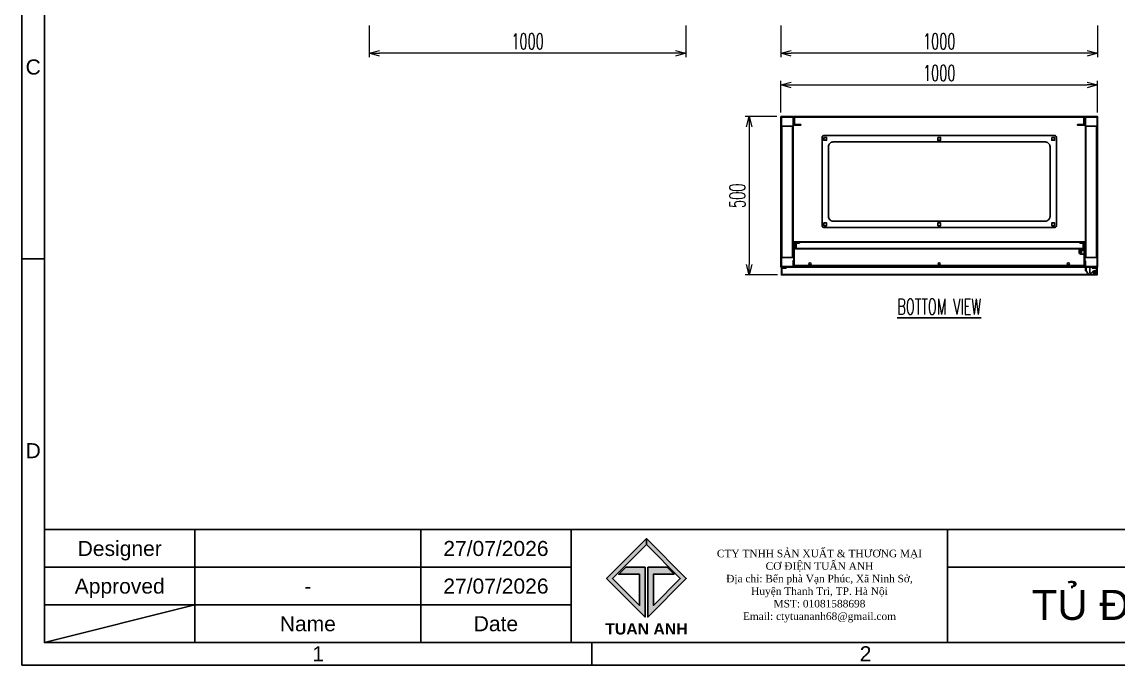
# Model space of a CAD drawing. Header units: millimetres. Extents: x 173893 to 258446, y -176540 to -123824.
# Drawn here: x 183865 to 187326, y -154576 to -152545 of the extents above; entities that cross this region are included whole.
import ezdxf
from ezdxf.enums import TextEntityAlignment as Align

# ---------------------------------------------------------------- set-up
doc = ezdxf.new("R2010")
doc.units = ezdxf.units.MM
doc.header["$LTSCALE"] = 3
doc.linetypes.add('ACAD_ISO04W100', pattern=[30, 24, -3, 0, -3])
doc.linetypes.add('HIDDEN', pattern=[9.525, 6.35, -3.175])
for name, color, linetype in [('@.TEXT', 7, 'Continuous'), ('@.VISIBLE', 7, 'Continuous'), ('centerline', 6, 'ACAD_ISO04W100'), ('dim', 7, 'Continuous'), ('EQUIPMENT', 4, 'Continuous'), ('equipments', 2, 'Continuous')]:
    doc.layers.add(name, color=color, linetype=linetype)
doc.styles.add('Ann_w01', font='romans.shx', dxfattribs={"width": 0.6, "bigfont": 'chineset.shx'})
doc.styles.add('Arial', font='arial.ttf')
doc.dimstyles.new('Dim 01_SC25', dxfattribs={"dimscale": 25, "dimtxt": 2, "dimasz": 1.3, "dimexe": 0.5, "dimexo": 0.5, "dimgap": 0.5, "dimtad": 1, "dimdec": 1, "dimzin": 12, "dimdsep": 46, "dimtxsty": 'Ann_w01', "dimblk": 'OPEN30', "dimcen": 1.5, "dimclrd": 6, "dimclre": 6, "dimclrt": 3, "dimadec": 1, "dimazin": 3, "dimtm": 1e-09, "dimtfac": 1, "dimtdec": 1, "dimtix": 1, "dimtmove": 0, "dimatfit": 3, "dimldrblk": 'OPEN30', "dimfxl": 1, "dimtolj": 1, "dimlwd": 0, "dimlwe": 0, "dimarcsym": 0})

# ---------------------------------------------------------------- blocks, each defined once
blk = doc.blocks.new('A$C4dbb82d6')
at = {"layer": '@.VISIBLE'}
h = blk.add_hatch(color=30, dxfattribs=at)
h.dxf.hatch_style = 1
h.paths.add_polyline_path([(0.214, 4.973), (3.625, 1.562), (3.625, 5.973), (1.922, 5.973), (1.297, 5.348), (3.125, 5.348), (3.125, 2.593), (0.745, 4.973), (3.75, 7.978), (3.75, 8.509)])
h = blk.add_hatch(color=150, dxfattribs=at)
h.dxf.hatch_style = 1
h.paths.add_polyline_path([(6.755, 4.973), (4.375, 2.593), (4.375, 5.348), (6.203, 5.348), (5.578, 5.973), (3.875, 5.973), (3.875, 1.562), (7.286, 4.973), (3.75, 8.509), (3.75, 7.978)])
at = {"layer": '@.VISIBLE', "color": 30}
blk.add_lwpolyline([(3.625, 5.973), (3.625, 1.562), (0.214, 4.973), (3.75, 8.509), (3.75, 7.978), (0.745, 4.973), (3.125, 2.593), (3.125, 5.348), (1.297, 5.348), (1.922, 5.973)], close=True, dxfattribs=at)
at = {"layer": '@.VISIBLE', "color": 150}
blk.add_lwpolyline([(3.875, 5.973), (3.875, 1.562), (7.286, 4.973), (3.75, 8.509), (3.75, 7.978), (6.755, 4.973), (4.375, 2.593), (4.375, 5.348), (6.203, 5.348), (5.578, 5.973)], close=True, dxfattribs=at)
at = {"layer": '@.VISIBLE', "color": 30, "insert": (3.75, 0.509), "char_height": 1, "attachment_point": 5, "style": 'Ann_w01'}
blk.add_mtext_dynamic_manual_height_columns('{\\fArial|b1|i0|c0|p34;\\W1;TUAN ANH}', width=7.5, gutter_width=49.599, heights=[0], dxfattribs=at)
blk = doc.blocks.new('KHUNG BAN VE (Made by Tung)')
at = {"layer": '@.VISIBLE', "color": 8}
for p, q in [((3, 54), (0, 54)), ((23, 18), (23, 3)), ((53, 18), (53, 3)), ((73, 18), (73, 3)), ((123, 18), (123, 3)), ((3, 13), (73, 13)), ((123, 13), (294, 13)), ((3, 8), (73, 8)), ((23, 8), (3, 3)), ((75.75, 3), (75.75, 0))]:
    blk.add_line(p, q, dxfattribs=at)
for points in [[(0, 0), (297, 0), (297, 210), (0, 210)], [(3, 3), (294, 3), (294, 207), (3, 207)], [(3, 18), (294, 18), (294, 3), (3, 3)]]:
    blk.add_lwpolyline(points, close=True, dxfattribs=at)
at = {"xscale": 1.5, "yscale": 1.5, "zscale": 1.5}
blk.add_blockref('A$C4dbb82d6', (77.375, 4.041), dxfattribs=at)
at = {"layer": '@.TEXT', "color": 1, "style": 'Arial'}
for s, p in [('C', (1.5, 79.5)), ('D', (1.5, 28.5)), ('27/07/2026', (63, 15.5)), ('27/07/2026', (63, 10.5)), ('1', (39.375, 1.5)), ('2', (112.125, 1.5))]:
    blk.add_text(s, height=2, dxfattribs=at).set_placement(p, align=Align.MIDDLE_CENTER)
at = {"layer": '@.TEXT', "color": 2, "style": 'Arial'}
for s, p in [('Designer', (13, 15.5)), ('Approved', (13, 10.5)), ('Name', (38, 5.5)), ('Date', (63, 5.5))]:
    blk.add_text(s, height=2, dxfattribs=at).set_placement(p, align=Align.MIDDLE_CENTER)
at = {"layer": '@.TEXT', "color": 1, "style": 'Arial'}
for tag, height, p in [('DESIGNER_NAME', 2, (38, 15.5)), ('PROJECT_CODE', 2, (258.5, 15.5)), ('SCALE', 2, (289, 15.5)), ('APPROVED_NAME', 2, (38, 10.5)), ('CUSTOMER_NAME', 2, (258.5, 10.5)), ('PAGE', 2, (289, 10.5)), ('DRAWING_NAME', 4, (173, 8)), ('TOTAL', 2, (289, 5.5))]:
    blk.add_attdef(tag, text='', height=height, dxfattribs=at).set_placement(p, align=Align.MIDDLE_CENTER)
at = {"layer": '@.VISIBLE', "color": 30, "insert": (106, 10.5), "char_height": 1, "attachment_point": 5, "style": 'Ann_w01'}
blk.add_mtext_dynamic_manual_height_columns('{\\fTimes New Roman|b0|i0|c0|p18;\\W1;CTY TNHH SẢN XUẤT & THƯƠNG MẠI CƠ ĐIỆN TUẤN ANH\\PĐịa chỉ: Bến phà Vạn Phúc, Xã Ninh Sở, Huyện Thanh Trì, TP. Hà Nội\\PMST: 01081588698\\PEmail: ctytuananh68@gmail.com}', width=28.70976, gutter_width=99.197, heights=[0], dxfattribs=at)
blk = doc.blocks.new('_Open30')
at = {"color": 0, "linetype": 'ByBlock', "lineweight": -2}
for p, q in [((-1, 0.27), (0, 0)), ((0, 0), (-1, -0.27)), ((0, 0), (-1, 0))]:
    blk.add_line(p, q, dxfattribs=at)
blk = doc.blocks.new('*D167')
at = {"layer": 'Defpoints', "color": 0, "transparency": 16777216}
for p in [(186261.3, -152543.9), (187261.3, -152543.9), (186261.3, -152643.9)]:
    blk.add_point(p, dxfattribs=at)
at = {"layer": 'dim', "color": 6, "lineweight": 0, "transparency": 16777216}
for p, q in [((186261.3, -152556.4), (186261.3, -152656.4)), ((187261.3, -152556.4), (187261.3, -152656.4)), ((187228.8, -152643.9), (186293.8, -152643.9))]:
    blk.add_line(p, q, dxfattribs=at)
at = {"layer": 'dim', "color": 6, "lineweight": 0, "transparency": 16777216, "xscale": 32.5, "yscale": 32.5, "zscale": 32.5, "rotation": 180}
blk.add_blockref('_Open30', (186261.3, -152643.9), dxfattribs=at)
at = {"layer": 'dim', "color": 6, "lineweight": 0, "transparency": 16777216, "xscale": 32.5, "yscale": 32.5, "zscale": 32.5}
blk.add_blockref('_Open30', (187261.3, -152643.9), dxfattribs=at)
at = {"layer": 'dim', "color": 3, "transparency": 16777216, "insert": (186761.3, -152606.4), "char_height": 50, "attachment_point": 5, "style": 'Ann_w01'}
blk.add_mtext('\\A1;1000', dxfattribs=at)
blk = doc.blocks.new('*D155')
at = {"layer": 'Defpoints', "color": 0, "transparency": 16777216}
for p in [(187261.3, -152743.9), (186261.3, -152843.9), (187261.3, -152843.9)]:
    blk.add_point(p, dxfattribs=at)
at = {"layer": 'dim', "color": 6, "lineweight": 0, "transparency": 16777216}
for p, q in [((186261.3, -152831.4), (186261.3, -152731.4)), ((186293.8, -152743.9), (187228.8, -152743.9)), ((187261.3, -152831.4), (187261.3, -152731.4))]:
    blk.add_line(p, q, dxfattribs=at)
at = {"layer": 'dim', "color": 6, "lineweight": 0, "transparency": 16777216, "xscale": 32.5, "yscale": 32.5, "zscale": 32.5, "rotation": 180}
blk.add_blockref('_Open30', (186261.3, -152743.9), dxfattribs=at)
at = {"layer": 'dim', "color": 6, "lineweight": 0, "transparency": 16777216, "xscale": 32.5, "yscale": 32.5, "zscale": 32.5}
blk.add_blockref('_Open30', (187261.3, -152743.9), dxfattribs=at)
at = {"layer": 'dim', "color": 3, "transparency": 16777216, "insert": (186761.3, -152706.4), "char_height": 50, "attachment_point": 5, "style": 'Ann_w01'}
blk.add_mtext('\\A1;1000', dxfattribs=at)
blk = doc.blocks.new('*D156')
at = {"layer": 'Defpoints', "color": 0, "transparency": 16777216}
for p in [(184961.3, -152543.9), (185961.3, -152543.9), (184961.3, -152643.9)]:
    blk.add_point(p, dxfattribs=at)
at = {"layer": 'dim', "color": 6, "lineweight": 0, "transparency": 16777216}
for p, q in [((184961.3, -152556.4), (184961.3, -152656.4)), ((185961.3, -152556.4), (185961.3, -152656.4)), ((185928.8, -152643.9), (184993.8, -152643.9))]:
    blk.add_line(p, q, dxfattribs=at)
at = {"layer": 'dim', "color": 6, "lineweight": 0, "transparency": 16777216, "xscale": 32.5, "yscale": 32.5, "zscale": 32.5, "rotation": 180}
blk.add_blockref('_Open30', (184961.3, -152643.9), dxfattribs=at)
at = {"layer": 'dim', "color": 6, "lineweight": 0, "transparency": 16777216, "xscale": 32.5, "yscale": 32.5, "zscale": 32.5}
blk.add_blockref('_Open30', (185961.3, -152643.9), dxfattribs=at)
at = {"layer": 'dim', "color": 3, "transparency": 16777216, "insert": (185461.3, -152606.4), "char_height": 50, "attachment_point": 5, "style": 'Ann_w01'}
blk.add_mtext('\\A1;1000', dxfattribs=at)
blk = doc.blocks.new('*D157')
at = {"layer": 'Defpoints', "color": 0, "transparency": 16777216}
for p in [(186261.3, -152843.9), (186161.3, -153343.9), (186262.8, -153343.9)]:
    blk.add_point(p, dxfattribs=at)
at = {"layer": 'dim', "color": 6, "lineweight": 0, "transparency": 16777216}
for p, q in [((186248.8, -152843.9), (186148.8, -152843.9)), ((186161.3, -152876.4), (186161.3, -153311.4)), ((186250.3, -153343.9), (186148.8, -153343.9))]:
    blk.add_line(p, q, dxfattribs=at)
at = {"layer": 'dim', "color": 6, "lineweight": 0, "transparency": 16777216, "xscale": 32.5, "yscale": 32.5, "zscale": 32.5}
for p, rotation in [((186161.3, -152843.9), 90), ((186161.3, -153343.9), 270)]:
    blk.add_blockref('_Open30', p, dxfattribs=dict(at, rotation=rotation))
at = {"layer": 'dim', "color": 3, "transparency": 16777216, "insert": (186123.8, -153093.9), "char_height": 50, "attachment_point": 5, "rotation": 90, "style": 'Ann_w01'}
blk.add_mtext('\\A1;500', dxfattribs=at)

msp = doc.modelspace()

# ---------------------------------------------------------------- linework, layer by layer
at = {"color": 1}
for p, q in [((186264.33, -152873.95), (186264.33, -153288.95)), ((186298.33, -152873.95), (186298.33, -153288.95)), ((187224.33, -152873.95), (187224.33, -153288.95)), ((187258.33, -152873.95), (187258.33, -153288.95))]:
    msp.add_line(p, q, dxfattribs=at)
at = {"color": 6}
for p, q in [((186321.83, -153238.95), (187200.83, -153238.95)), ((186321.83, -153240.45), (187200.83, -153240.45)), ((187205.83, -153271.95), (187211.83, -153271.95)), ((187208.83, -153274.95), (187208.83, -153268.95)), ((187219.33, -153313.95), (186303.33, -153313.95))]:
    msp.add_line(p, q, dxfattribs=at)
at = {"color": 1, "linetype": 'Continuous'}
for p, q in [((187208.83, -153262.95), (187208.83, -153260.95)), ((187219.96, -153271.95), (187217.46, -153271.95))]:
    msp.add_line(p, q, dxfattribs=at)
at = {"linetype": 'HIDDEN'}
msp.add_line((186301.33, -153317.45), (187221.33, -153317.45), dxfattribs=at)
msp.add_line((186301.33, -153318.95), (187221.33, -153318.95))
for points in [[(186324.83, -152868.95), (186301.33, -152868.95), (186301.33, -152843.95), (186261.33, -152843.95), (186261.33, -153318.95), (186301.33, -153318.95), (186301.33, -153298.95), (186299.83, -153298.95), (186299.83, -153317.45), (186262.83, -153317.45), (186262.83, -152845.45), (186299.83, -152845.45), (186299.83, -152870.45), (186324.83, -152870.45)], [(187197.83, -152868.95), (187221.33, -152868.95), (187221.33, -152843.95), (187261.33, -152843.95), (187261.33, -153318.95), (187221.33, -153318.95), (187221.33, -153298.95), (187222.83, -153298.95), (187222.83, -153317.45), (187259.83, -153317.45), (187259.83, -152845.45), (187222.83, -152845.45), (187222.83, -152870.45), (187197.83, -152870.45)], [(186396.83, -152909.45), (186405.83, -152909.45), (186405.83, -152918.45), (186396.83, -152918.45)], [(186756.83, -152909.45), (186765.83, -152909.45), (186765.83, -152918.45), (186756.83, -152918.45)], [(187116.83, -152909.45), (187125.83, -152909.45), (187125.83, -152918.45), (187116.83, -152918.45)], [(186396.83, -153188.45), (186405.83, -153188.45), (186405.83, -153179.45), (186396.83, -153179.45)], [(186756.83, -153188.45), (186765.83, -153188.45), (186765.83, -153179.45), (186756.83, -153179.45)], [(187116.83, -153188.45), (187125.83, -153188.45), (187125.83, -153179.45), (187116.83, -153179.45)]]:
    msp.add_lwpolyline(points, close=True)
at = {"color": 4}
for points in [[(186304.33, -152866.95), (186304.33, -152845.45), (187218.33, -152845.45), (187218.33, -152866.95), (187219.83, -152866.95), (187219.83, -152843.95), (186302.83, -152843.95), (186302.83, -152866.95)], [(186309.33, -153260.45), (186309.33, -153243.45), (186319.83, -153243.45), (186319.83, -153241.95), (186307.83, -153241.95), (186307.83, -153261.95), (187217.83, -153261.95), (187217.83, -153241.95), (187205.83, -153241.95), (187205.83, -153243.45), (187216.33, -153243.45), (187216.33, -153260.45)], [(186264.33, -153342.45), (186264.33, -153322.45), (186277.83, -153322.45), (186277.83, -153320.95), (186262.83, -153320.95), (186262.83, -153343.95), (187259.83, -153343.95), (187259.83, -153320.95), (187244.83, -153320.95), (187244.83, -153322.45), (187258.33, -153322.45), (187258.33, -153342.45)]]:
    msp.add_lwpolyline(points, close=True, dxfattribs=at)
at = {"color": 1}
for points in [[(186262.83, -153288.95), (186299.83, -153288.95), (186299.83, -152873.95), (186262.83, -152873.95)], [(187259.83, -153288.95), (187222.83, -153288.95), (187222.83, -152873.95), (187259.83, -152873.95)]]:
    msp.add_lwpolyline(points, close=True, dxfattribs=at)
for points in [[(186396.33, -153193.95), (187126.33, -153193.95, 0.4142136), (187131.33, -153188.95), (187131.33, -152908.95, 0.4142136), (187126.33, -152903.95), (186396.33, -152903.95, 0.4142136), (186391.33, -152908.95), (186391.33, -153188.95, 0.4142136)], [(186426.33, -153173.95), (187096.33, -153173.95, 0.4142136), (187111.33, -153158.95), (187111.33, -152938.95, 0.4142136), (187096.33, -152923.95), (186426.33, -152923.95, 0.4142136), (186411.33, -152938.95), (186411.33, -153158.95, 0.4142136)]]:
    msp.add_lwpolyline(points, format="xyb", close=True)
at = {"color": 6}
for points in [[(186321.83, -153238.95), (186301.83, -153238.95), (186301.83, -153313.95), (186303.33, -153313.95), (186303.33, -153240.45), (186321.83, -153240.45)], [(187200.83, -153238.95), (187220.83, -153238.95), (187220.83, -153313.95), (187219.33, -153313.95), (187219.33, -153240.45), (187200.83, -153240.45)]]:
    msp.add_lwpolyline(points, close=True, dxfattribs=at)
at = {"color": 8}
msp.add_circle((187208.83, -153271.95), 2.5, dxfattribs=at)
at = {"color": 6}
for centre in [(186353.33, -153308.95), (186761.33, -153308.95), (187169.33, -153308.95)]:
    msp.add_circle(centre, 3.5, dxfattribs=at)
at = {"layer": 'centerline'}
for p, q in [((187231.33, -153317.95), (187231.33, -153319.95)), ((187247.83, -153336.45), (187255.83, -153336.45)), ((187251.83, -153332.45), (187251.83, -153340.45))]:
    msp.add_line(p, q, dxfattribs=at)
at = {"layer": 'EQUIPMENT'}
for points in [[(187225.63, -153318.95), (187225.63, -153330.64, 0.1316525), (187225.76, -153331.14), (187225.63, -153330.91), (187223.63, -153330.91), (187223.63, -153318.95), (187236.63, -153318.95), (187236.63, -153336.45, 0.4142136), (187238.63, -153338.45), (187241.34, -153338.45)], [(187241.76, -153339.45), (187241.34, -153338.45), (187247.59, -153332.21, -1.4966058), (187251.83, -153342.45), (187232.29, -153342.45), (187231.13, -153342.45), (187231.13, -153340.45), (187231.13, -153340.45)]]:
    msp.add_lwpolyline(points, format="xyb", dxfattribs=at)
msp.add_lwpolyline([(187225.76, -153331.14), (187232.29, -153342.45), (187232.87, -153341.45)], dxfattribs=at)
msp.add_circle((187251.83, -153336.45), 3.5, dxfattribs=at)
at = {"layer": 'equipments'}
for p, q in [((187202.83, -153261.95), (187214.83, -153261.95)), ((187202.83, -153271.95), (187202.83, -153261.95)), ((187219.33, -153265.95), (187208.83, -153265.95)), ((187214.83, -153265.95), (187214.83, -153261.95)), ((187219.33, -153265.95), (187219.33, -153277.95)), ((187219.33, -153277.95), (187208.83, -153277.95))]:
    msp.add_line(p, q, dxfattribs=at)
msp.add_arc((187208.83, -153271.95), 6, 90, 270, dxfattribs=at)

# ---------------------------------------------------------------- block references
at = {"layer": '@.VISIBLE'}
ref = msp.add_blockref('KHUNG BAN VE (Made by Tung)', (183864.63, -154576.11), dxfattribs=dict(at, xscale=23.76, yscale=23.76, zscale=23.76))
ref.add_attrib('APPROVED_NAME', '-', dxfattribs={"layer": '@.TEXT', "color": 1, "height": 47.52, "style": 'Arial'}).set_placement((184767.51, -154326.63), align=Align.MIDDLE_CENTER)
ref.add_attrib('DRAWING_NAME', 'TỦ ĐIỆN TD DH1 (NHÀ KTNV)', dxfattribs={"layer": '@.TEXT', "color": 1, "height": 95.04, "style": 'Arial'}).set_placement((187975.11, -154386.03), align=Align.MIDDLE_CENTER)

# ---------------------------------------------------------------- texts
at = {"layer": 'dim', "color": 2, "insert": (186761.33, -153443.95), "char_height": 50, "attachment_point": 5, "style": 'Ann_w01'}
msp.add_mtext('\\A1;{\\LBOTTOM VIEW}', dxfattribs=at)

# ---------------------------------------------------------------- dimensions: what is measured, and where the dimension line sits
at = {"layer": 'dim'}
for base, p1, p2, picture, middle in [((184961.33, -152643.95), (185961.33, -152543.95), (184961.33, -152543.95), '*D156', (185461.33, -152606.45)), ((186261.33, -152643.95), (187261.33, -152543.95), (186261.33, -152543.95), '*D167', (186761.33, -152606.45)), ((187261.33, -152743.95), (186261.33, -152843.95), (187261.33, -152843.95), '*D155', (186761.33, -152706.45))]:
    dim = msp.add_linear_dim(base=base, p1=p1, p2=p2, dimstyle='Dim 01_SC25', dxfattribs=at)
    dim.commit()
    dim.dimension.update_dxf_attribs({"geometry": picture, "text_midpoint": middle})
dim = msp.add_linear_dim(base=(186161.33, -153343.95), p1=(186261.33, -152843.95), p2=(186262.83, -153343.95), angle=90, dimstyle='Dim 01_SC25', dxfattribs=at)
dim.commit()
dim.dimension.update_dxf_attribs({"geometry": '*D157', "text_midpoint": (186123.83, -153093.95)})

doc.saveas('drawing.dxf')
